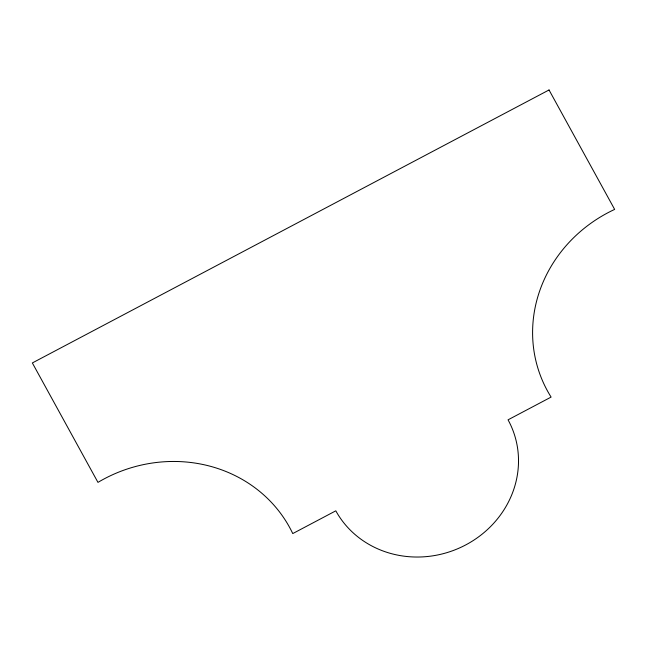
<?xml version="1.0" encoding="UTF-8"?>
<svg xmlns="http://www.w3.org/2000/svg" width="647" height="647" viewBox="0 0 647 647"><rect width="100%" height="100%" fill="white"/><g stroke="black" fill="none" stroke-linecap="round" stroke-linejoin="round"><path stroke-width="0.97" d="M549.036 89.965L32.35 362.943L97.964 482.379A138.846 129.279 -21.7 0 1 292.759 533.573L335.809 510.823A97.479 90.758 -21.7 0 0 465.67 544.952A97.479 90.758 -21.7 0 0 508.041 419.83L551.098 397.088A138.846 129.279 -21.7 0 1 614.65 209.402L549.036 89.965"/></g></svg>
